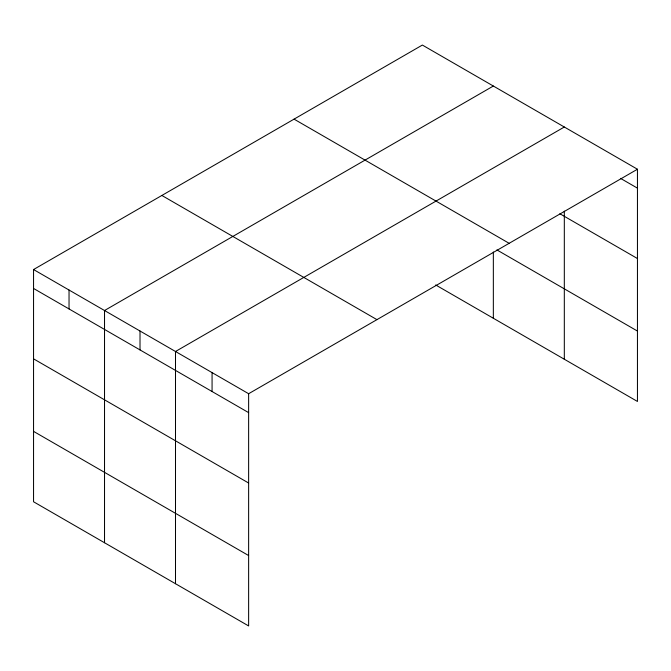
<?xml version="1.0" encoding="UTF-8"?>
<svg xmlns="http://www.w3.org/2000/svg" width="671" height="671" viewBox="0 0 671 671"><rect width="100%" height="100%" fill="white"/><g stroke="black" fill="none" stroke-linecap="round" stroke-linejoin="round"><path stroke-width="1.01" d="M33.55 269.541L248.631 393.718L248.631 625.942L33.55 501.765L33.55 269.541L422.369 45.058L637.45 169.235L637.45 401.459L435.68 284.965M493.344 86.039L104.525 310.522L104.525 542.738M564.319 127.012L175.5 351.495L175.5 583.72M248.631 393.718L637.45 169.235M620.507 178.36L637.45 188.148M559.882 213.755L637.45 258.536M294.057 119.136L509.138 243.313M496.892 249.914L637.45 331.063M161.862 195.462L376.943 319.639M33.55 288.455L248.631 412.631M33.55 358.842L248.631 483.019M33.55 431.369L248.631 555.546M564.319 211.139L564.319 359.237M493.344 252.011L493.344 318.264M212.07 372.606L212.07 391.52M140.013 331.013L140.013 349.918M69.038 290.031L69.038 308.937"/></g></svg>
